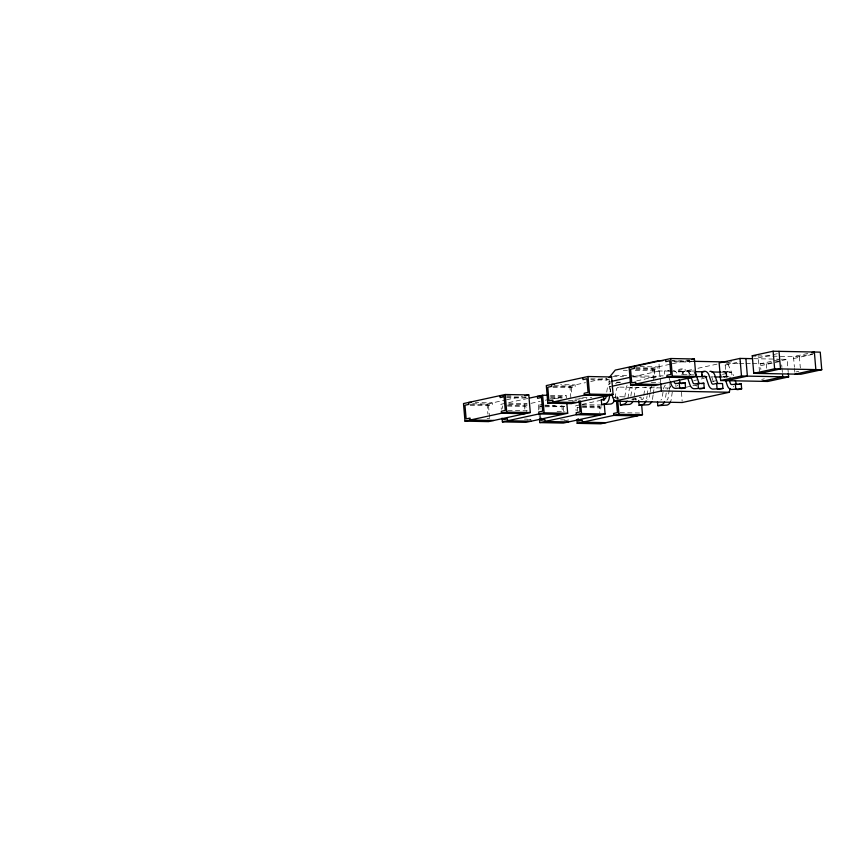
<?xml version="1.0" encoding="UTF-8"?>
<svg xmlns="http://www.w3.org/2000/svg" width="865" height="865" viewBox="0 0 865 865"><rect width="100%" height="100%" fill="white"/><g stroke="black" fill="none" stroke-linecap="round" stroke-linejoin="round"><path stroke-width="0.65" stroke-dasharray="4.33 3.24" d="M606.754 392.061L607.371 387.855A7.569 5.039 -88.9 0 1 611.014 382.73M610.117 391.942L610.463 389.553A2.627 1.741 -88.9 0 1 610.852 388.353M615.177 398.03L616.345 389.672A2.627 1.741 -88.9 0 1 617.837 387.585L620.032 387.098M624.79 397.197L626.076 388.223A7.569 5.039 -88.9 0 1 627.449 384.947M627.979 398.278L629.158 389.92A2.627 1.741 -88.9 0 1 630.65 387.834L632.845 387.358M630.845 396.116L631.969 388.342A7.569 5.039 -88.9 0 1 632.38 386.904M634.045 397.197L635.051 390.039A2.627 1.741 -88.9 0 1 636.532 387.942L638.727 387.466M643.83 395.175L644.771 388.59A7.569 5.039 -88.9 0 1 645.193 387.152M646.685 398.646L647.02 396.257M647.193 395.067L647.863 390.288A2.627 1.741 -88.9 0 1 649.345 388.19L651.54 387.715L651.226 384.06M650.048 392.905L649.312 398.041A2.595 1.73 -88.9 0 1 648.058 399.803L647.809 399.879M650.221 391.715L650.664 388.699A7.569 5.039 -88.9 0 1 651.086 387.271M653.075 395.175L652.578 398.754A7.536 5.017 -88.9 0 1 652.253 400.236M653.248 393.986L653.756 390.407A2.627 1.741 -88.9 0 1 655.238 388.309L657.432 387.834M663.033 391.964L662.125 398.3A2.595 1.73 -88.9 0 1 660.871 400.052M666.223 393.034L665.39 399.003A7.536 5.017 -88.9 0 1 665.25 399.76M669.261 389.693L668.018 398.408A2.595 1.73 -88.9 0 1 666.937 400.084M672.289 391.964L671.283 399.122A7.536 5.017 -88.9 0 1 670.721 401.295M643.484 397.565L643.419 397.932A2.595 1.73 -88.9 0 1 642.176 399.684L641.916 399.76M610.798 391.65L609.057 386.893L609.209 379.789M681.836 374.632L683.447 371.42L692.681 369.42M678.484 369.95C682.042 366.868 689.675 371.42 682.344 371.972C673.002 371.615 681.858 369.409 685.437 369.312M678.657 371.907L685.61 371.269M472.647 403.75L487.049 404.031L505.311 400.062M506.609 399.781L522.265 396.375M554.151 385.736L569.862 386.039L585.508 382.644M590.73 381.508L606.376 378.102L606.538 380.059L590.838 379.757M635.656 367.712L652.675 368.047L670.926 364.079M672.235 363.797L689.189 360.11L689.351 362.067L672.332 361.732M470.192 405.339L488.52 405.696L492.434 404.852L492.272 402.895L475.253 402.56M553.005 387.347L571.332 387.715L575.247 386.86L575.074 384.903L560.682 384.622M606.538 380.059L609.155 379.497M635.818 369.366L654.145 369.723L658.049 368.868L657.887 366.911L639.559 366.555M689.351 362.067L693.265 361.224L672.321 360.813M504.803 403.447L500.889 404.301L501.322 409.329M508.717 402.603L528.277 398.354M608.636 382.006L610.398 381.627M632.369 376.848L659.498 370.955L658.806 360.629M619.61 382.222L616.907 382.838A7.569 5.039 -88.9 0 0 615.469 383.746M508.75 404.452L527.066 404.193M530.98 403.339L540.106 401.36M545.318 400.225L549.232 399.381M550.54 399.089L566.186 395.694L566.402 398.203M610.917 386.482L609.057 386.893L611.447 386.936M636.705 380.881L659.919 375.843L664.698 375.929L664.288 371.053L666.991 370.49A7.569 5.039 -88.9 0 1 669.488 371.323M697.958 368.274L717.755 363.97M727.627 362.5L731.541 361.657M538.733 410.053L538.3 405.025L543.512 403.901M725.184 365.019L740.84 361.624M758.313 357.829L777.873 353.58M539.987 409.188L539.771 406.701L543.685 405.847M572.5 401.382L576.414 400.538L568.565 400.376M778.619 359.797L760.367 363.754L760.854 369.442M807.834 353.45L793.486 356.564L794.405 367.214M545.004 406.799L565.937 406.593M752.507 363.603L766.249 363.873L774.078 362.175M775.386 361.894L780.598 360.759M781.906 360.478L787.118 359.343L788.199 371.896M759.481 371.496L758.14 355.872L799.379 356.672L813.727 353.558M579.615 404.907L575.701 405.761L576.133 410.789M582.221 404.344L600.483 400.376M612.215 397.824L617.437 396.689L623.979 396.819M760.53 365.711L781.398 361.181M793.659 358.521L814.516 353.98M693.838 380.578L704.272 378.319M722.524 374.35L731.66 372.361L731.974 376.026M577.496 411.156L577.171 407.426L581.085 406.582M669.824 383.195L670.245 388.082L668.05 388.558A2.627 1.741 -88.9 0 0 667.088 389.261M527.099 420.109L531.013 419.255L524.471 419.125M728.892 376.664L726.697 377.14L726.276 372.264L728.99 371.701A7.569 5.039 -88.9 0 1 733.369 375.096L733.574 375.659M686.432 387.163L691.643 386.028M692.952 385.747L696.866 384.893M712.511 381.497L719.031 380.081M631.861 399.133L640.997 397.154L641.214 399.662M564.499 420.833L568.413 419.99L560.563 419.828M761.708 379.389L764.314 378.816M796.135 371.907L798.741 371.345M722.664 371.647L723.097 371.593A7.569 5.039 -88.9 0 1 727.476 374.978L727.692 375.54M753.739 358.694L778.608 359.17M781.225 359.224L787.118 359.343M686.561 360.067L689.189 360.11M672.17 360.889L693.568 361.311M738.115 363.322L725.021 363.073L726.362 378.697M739.424 363.354L744.657 363.451M745.965 363.473L751.198 363.581M635.797 368.436L658.049 368.868M667.51 370.501L669.478 370.544M686.215 370.869L692.108 370.977M723.616 371.593L729.509 371.712M623.276 370.252L627.287 370.328M635.31 370.479L669.196 371.15M671.456 371.193L692.811 371.604M721.378 372.166L731.66 372.361L726.989 361.959M682.658 374.664L694.433 374.891M723.367 376.524L729.249 376.643M710.857 376.837L713.42 376.881M721.983 377.054L730.806 377.226M614.723 375.442L628.217 375.713M629.569 375.734L660.611 376.34M612.744 376.513L623.546 376.729M632.996 376.913L655.929 377.356M590.817 378.827L607.836 379.162M651.367 382.395L659.227 382.546M616.367 382.157L621.881 382.265M619.729 387.098L670.245 388.082M552.995 386.428L575.247 386.86M550.475 395.392L566.186 395.694M506.544 395.77L513.096 395.889M550.497 396.624L560.974 396.83L561.136 398.776L550.67 398.581M582.664 397.251L591.833 397.424M614.831 397.878L618.756 397.954M506.706 396.797L527.65 397.197L523.736 398.051L506.717 397.716M550.648 397.651L563.742 397.9M578.89 398.203L586.74 398.354M616.291 398.927L618.918 398.981M632.001 399.241L637.235 399.338M574.976 399.046L581.529 399.176M508.728 403.22L527.055 403.577M582.232 404.658L603.175 405.058M538.3 405.025L543.534 405.134M544.842 405.155L555.319 405.361M582.242 405.89L599.261 406.215L599.802 412.497M470.182 404.42L492.434 404.852M507.582 405.144L527.218 405.534M544.993 405.88L567.245 406.312M582.394 406.604L602.029 406.993M507.604 406.074L525.931 406.431L526.353 411.405M539.771 406.701L543.696 406.777M577.171 407.426L581.096 407.512M582.404 407.534L600.732 407.891L601.056 411.621M507.874 410.464L528.818 410.875M557.06 411.426L564.91 411.578M620.086 412.659L639.722 413.038M487.06 418.401L489.677 418.444M690.281 374.805L690.075 374.253A7.569 5.039 -88.9 0 0 685.696 370.858L682.982 371.409L683.296 375.075M713.247 381.454L711.971 377.681A2.627 1.741 -88.9 0 0 711.527 376.859M669.099 378.091L669.953 380.611M660.168 378.351L660.665 383.39M799.379 356.672L800.341 367.982M794.502 368.458L794.827 372.188M781.711 364.911L781.928 367.398M782.036 368.641L782.36 372.372M766.249 363.873L766.682 368.901M726.578 372.264L726.989 377.151M694.011 369.917L694.325 373.648M689.297 376.416L688.875 371.528L691.589 370.977A7.569 5.039 -88.9 0 1 693.125 371.236M675.824 384.536L676.03 386.979M659.498 370.955L659.919 375.843M654.145 369.723L654.891 378.416M652.675 368.047L653.745 380.611M635.775 398.289L635.948 400.236M617.437 396.689L617.642 399.208M571.332 387.715L571.97 395.164M569.862 386.039L571.149 401.111M563.331 407.156L563.753 412.129M561.861 405.49L562.401 411.772M540.517 415.405L540.733 417.892M539.154 415.081L539.371 417.59M524.45 404.755L524.99 411.037M502.36 405.966L502.576 408.453M488.52 405.696L489.59 418.13M487.049 404.031L487.914 414.075M681.49 392.169L682.139 401.209M722.999 376.556A2.627 1.741 -88.9 0 1 724.481 377.281M733.769 386.882A7.536 5.017 -88.9 0 1 733.477 386.255M696.368 386.147A7.536 5.017 -88.9 0 1 695.817 384.871M673.403 370.62A7.569 5.039 -88.9 0 1 677.263 373.994M677.663 385.779A7.536 5.017 -88.9 0 1 677.371 385.163M633.742 399.143A7.536 5.017 -88.9 0 1 633.558 399.868M663.477 388.947A7.569 5.039 -88.9 0 1 665.682 384.73M669.369 389.066A7.569 5.039 -88.9 0 1 670.386 386.352"/><path stroke-width="1.3" d="M609.782 394.332L609.284 397.911A7.536 5.017 -88.9 0 1 605.013 403.89L601.705 404.615L601.283 399.727L604.765 398.949A2.595 1.73 -88.9 0 0 606.019 397.197L606.084 396.83M611.663 394.029L614.269 401.176L682.236 402.506L729.368 392.267L730.049 388.504M610.052 376.459L615.264 370.09L658.806 360.629L662.817 360.716M505.225 394.505L463.489 403.566L464.992 421.147L488.563 421.612L530.288 412.551L528.785 394.959L505.225 394.505L506.728 412.086L464.992 421.147M588.027 376.513L546.302 385.585L547.804 403.166L571.365 403.62L613.101 394.559L611.587 376.978L588.027 376.513L589.541 394.094L547.804 403.166M670.84 358.521L629.104 367.593L630.617 385.174L654.178 385.628L695.903 376.567L694.4 358.986L670.84 358.521L672.343 376.102L630.617 385.174M524.871 395.813L528.785 394.959M608.982 377.54L611.587 376.978M691.795 359.548L694.4 358.986M529.585 398.062L542.625 395.229L547.859 395.337M611.685 381.346L629.785 377.41M612.204 386.201L631.547 382.006M752.431 358.661L739.997 358.424L719.129 362.954L720.642 380.535L767.763 381.454L788.631 376.924L788.307 373.15M752.258 355.753L773.115 351.222L820.247 352.142L821.75 369.723L800.882 374.253L753.761 373.334L752.258 355.753L755.783 355.829M503.538 419.644L507.452 418.801L507.614 420.747L531.175 421.212M811.748 352.596L814.354 352.033L815.857 369.614L794.989 374.145M679.706 388.017A7.536 5.017 -88.9 0 0 682.226 388.439L685.545 387.725L685.123 382.838L675.749 383.465A2.595 1.73 -88.9 0 1 674.246 382.308L674.116 381.984M502.078 418.119L502.403 421.882L544.128 412.81L567.689 413.275L566.835 403.231M685.123 382.838L681.631 383.573A2.595 1.73 -88.9 0 1 680.139 382.427L679.166 379.584M614.269 401.176L661.411 390.937L729.368 392.267M699.396 388.785A7.536 5.017 -88.9 0 0 700.931 388.807L704.24 388.093L703.829 383.206L694.444 383.833A2.595 1.73 -88.9 0 1 692.952 382.676L691.135 377.324M685.545 387.725L676.344 388.331A7.536 5.017 -88.9 0 1 671.218 384.384L670.375 381.876M701.677 383.671L703.829 383.206M567.689 413.275L525.963 422.347L502.403 421.882M720.642 380.535L741.5 376.005L788.631 376.924M753.761 373.334L774.629 368.804L821.75 369.723M726.524 380.654L747.392 376.113L745.89 358.532M759.654 373.453L780.522 368.923L779.008 351.341M716.642 383.454L713.149 384.19A2.595 1.73 -88.9 0 1 711.646 383.044L708.77 374.61A7.569 5.039 -88.9 0 0 704.402 371.226L701.688 371.777L702.11 376.664L704.305 376.189A2.627 1.741 -88.9 0 1 706.089 377.572L708.63 385.12A7.536 5.017 -88.9 0 0 713.744 389.055L722.945 388.45L722.524 383.573L716.642 383.454L717.053 388.342M620.086 401.317L620.4 404.982L623.719 404.258A7.536 5.017 -88.9 0 0 627.157 401.101M704.24 388.093L695.038 388.699A7.536 5.017 -88.9 0 1 689.924 384.752L687.383 377.205M539.479 418.844L539.803 422.607L581.54 413.546L605.1 414.011L604.235 403.955M735.347 388.796A7.536 5.017 -88.9 0 0 738.332 389.542L741.651 388.818L741.229 383.93L731.855 384.557A2.595 1.73 -88.9 0 1 730.352 383.4L729.379 380.568M638.684 400.463L639.105 405.339L642.414 404.625A7.536 5.017 -88.9 0 0 646.133 400.809M739.078 384.406L741.229 383.93M605.1 414.011L563.364 423.072L539.803 422.607M722.945 388.45L719.637 389.174A7.536 5.017 -88.9 0 1 717.107 388.742M761.87 381.335L782.739 376.805L782.566 374.859M657.497 402.041L657.811 405.707L661.12 404.993A7.536 5.017 -88.9 0 0 664.558 401.836M741.651 388.818L732.45 389.423A7.536 5.017 -88.9 0 1 727.324 385.476L725.638 380.449M576.89 419.579L577.204 423.342L618.94 414.27L642.5 414.735L641.635 404.69M642.5 414.735L600.775 423.807L577.204 423.342M709.862 371.399L710.284 371.334A7.569 5.039 -88.9 0 1 714.663 374.729L717.539 383.152A2.595 1.73 -88.9 0 0 717.755 383.563M693.568 361.311L726.989 361.959M695.428 371.658L703.948 371.82M711.722 371.972L720.686 372.145M672.343 376.102L706.824 376.751M714.695 376.913L721.107 377.032M690.692 377.702L667.131 377.237L666.958 375.28L670.872 374.437L669.705 360.759L665.791 361.613L665.618 359.656M659.39 384.493L635.829 384.038L635.667 382.081L631.753 382.936L630.574 369.258L634.488 368.404L634.326 366.457M554.13 384.493L551.513 384.449L551.686 386.396L547.772 387.25L548.94 400.928L552.854 400.073L553.027 402.03L576.587 402.485M589.541 394.094L613.101 394.559M607.879 395.683L584.318 395.229L584.156 393.272L588.059 392.429L586.892 378.751L582.978 379.605L582.815 377.648M503.927 395.716L500.002 395.64L500.175 397.586L504.079 396.743L505.257 410.421L501.343 411.264L501.505 413.221L525.077 413.675M541.339 396.44L537.403 396.365L537.576 398.322L541.49 397.468L542.658 411.145L538.744 412L538.917 413.946L562.477 414.411M601.283 399.727L604.224 399.792M601.705 404.615L610.906 404.009A7.536 5.017 -88.9 0 0 614.615 400.192M620.4 404.982L629.601 404.377A7.536 5.017 -88.9 0 0 633.039 401.219M639.105 405.339L648.307 404.744A7.536 5.017 -88.9 0 0 651.745 401.576M657.811 405.707L667.012 405.101A7.536 5.017 -88.9 0 0 670.451 401.944M471.328 402.485L468.7 402.441L468.873 404.387L464.959 405.242L466.138 418.92L470.041 418.065L470.214 420.022L493.774 420.476M506.728 412.086L530.288 412.551M599.877 415.135L576.317 414.681L576.155 412.724L580.069 411.881L579.107 400.69M637.289 415.87L613.728 415.405L613.555 413.459L617.469 412.605L616.507 401.414M568.586 421.936L545.026 421.482L544.853 419.525L540.939 420.379L540.733 417.892M605.987 422.671L582.426 422.207L582.253 420.26L578.35 421.104L578.134 418.617M735.272 380.676L736.245 383.519A2.595 1.73 -88.9 0 0 737.045 384.503M660.665 383.39L661.411 390.937M773.115 351.222L774.629 368.804M739.997 358.424L741.5 376.005M735.337 383.822L735.758 388.709M720.599 374.588L720.804 377.032M702.196 374.231L702.402 376.664M697.936 383.087L698.358 387.974M679.23 382.73L679.652 387.607M617.751 400.463L618.94 414.27M603.586 396.419L603.911 400.192M580.458 400.992L581.54 413.546M542.625 395.229L544.128 412.81M699.482 383.66A2.595 1.73 -88.9 0 1 698.834 382.784L695.957 374.361A7.569 5.039 -88.9 0 0 694.941 372.642"/></g></svg>
